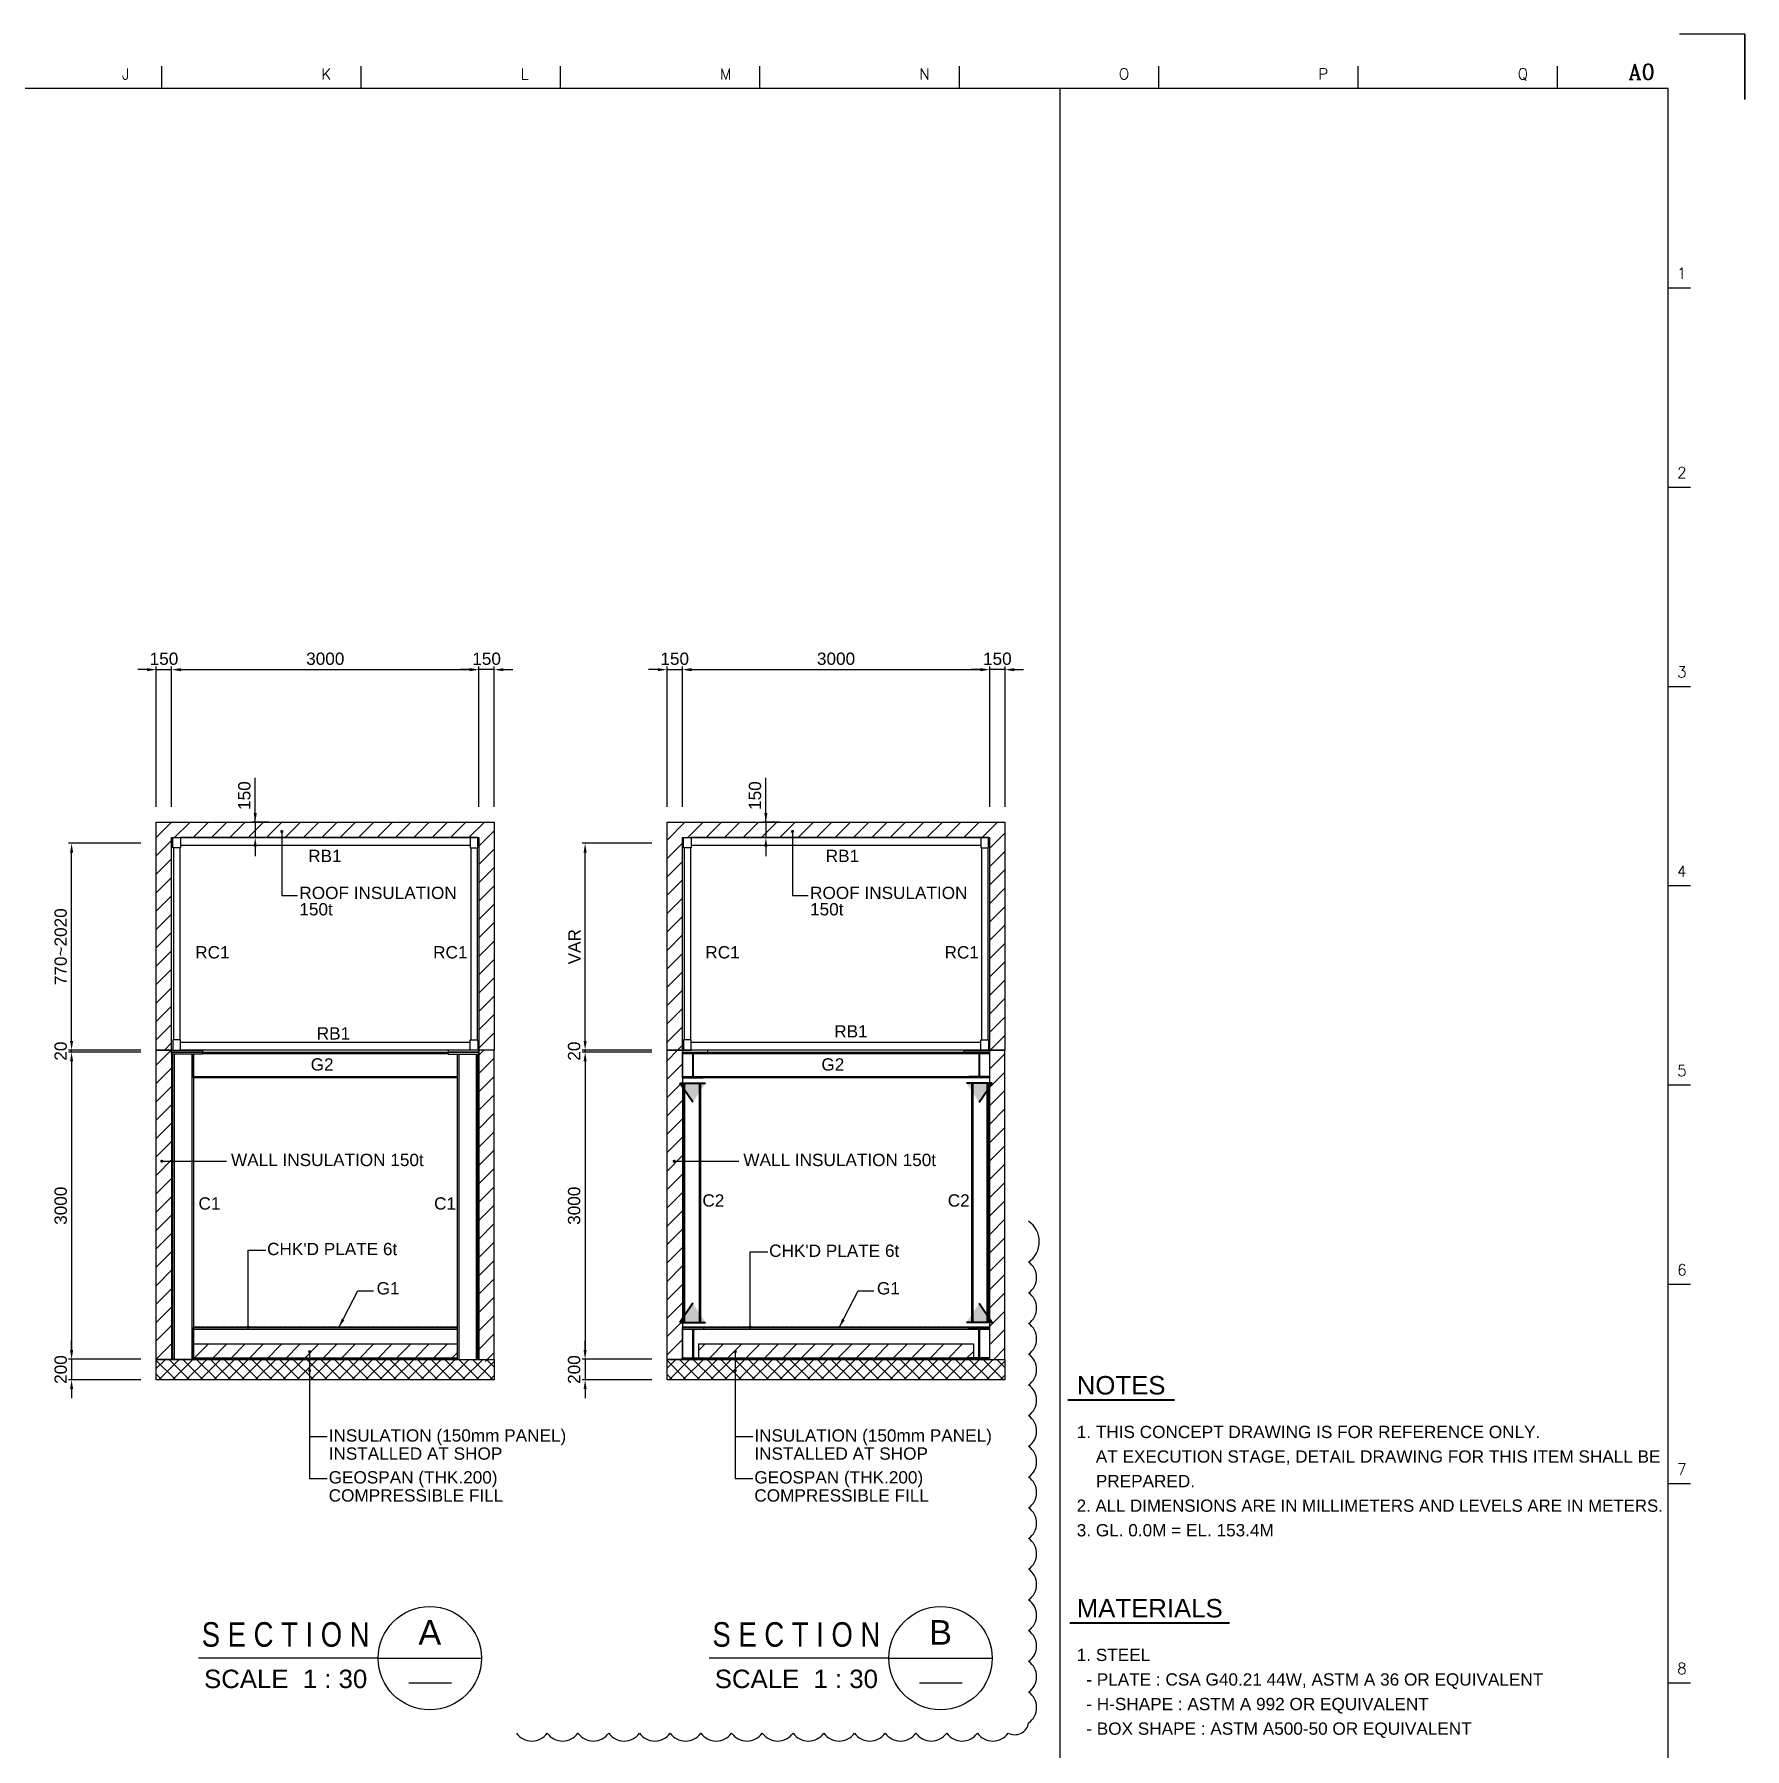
# Model space of a CAD drawing. Header units: millimetres. Extents: x 376548 to 485787, y -156716 to -17718.
# Drawn here: x 441480 to 458180, y -34463 to -17718 of the extents above; entities that cross this region are included whole.
import ezdxf
from ezdxf.enums import TextEntityAlignment as Align

# ---------------------------------------------------------------- set-up
doc = ezdxf.new("R2010")
doc.units = ezdxf.units.MM
doc.header["$LTSCALE"] = 2
doc.linetypes.add('CENTER', pattern=[2, 1.25, -0.25, 0.25, -0.25])
doc.linetypes.add('HIDDEN', pattern=[0.375, 0.25, -0.125])
doc.layers.get('Defpoints').update_dxf_attribs({"color": 250})
for name, color, linetype in [('#20_GR', 3, 'Continuous'), ('C_BLOCK', 7, 'Continuous'), ('C_CEN', 1, 'CENTER'), ('C_COLUMN-01', 2, 'Continuous'), ('C_DIM', 7, 'Continuous'), ('C_GIRDER', 2, 'Continuous'), ('C_REV', 4, 'Continuous'), ('C_TEXT_01', 2, 'Continuous'), ('finish', 1, 'Continuous'), ('TAN-TIT', 30, 'Continuous'), ('TITLE', 7, 'Continuous')]:
    doc.layers.add(name, color=color, linetype=linetype)
doc.layers.add('C_STEEL', color=2, linetype='Continuous', lineweight=30)
doc.styles.add('Arial', font='arial.ttf')
doc.styles.add('COM', font='COMPLEX', dxfattribs={"height": 5})
doc.dimstyles.new('일반도면_0020', dxfattribs={"dimtxt": 80, "dimasz": 60, "dimexe": 20, "dimexo": 100, "dimgap": 30, "dimtad": 1, "dimdec": 0, "dimzin": 0, "dimdsep": 46, "dimtxsty": 'Arial', "dimcen": -100, "dimclrd": 7, "dimclre": 7, "dimclrt": 2, "dimadec": 8, "dimazin": 0, "dimtfac": 1, "dimtdec": 0, "dimtix": 1, "dimtmove": 2, "dimatfit": 3, "dimfxl": 1, "dimtolj": 1, "dimtzin": 0, "dimarcsym": 0})
doc.dimstyles.new('일반도면_0030', dxfattribs={"dimtxt": 120, "dimasz": 90, "dimexe": 30, "dimexo": 150, "dimgap": 45, "dimtad": 1, "dimdec": 0, "dimzin": 0, "dimdsep": 46, "dimtxsty": 'Arial', "dimcen": -150, "dimclrd": 7, "dimclre": 7, "dimclrt": 2, "dimadec": 8, "dimazin": 0, "dimtfac": 1, "dimtdec": 0, "dimtix": 1, "dimtmove": 2, "dimatfit": 3, "dimfxl": 1, "dimtolj": 1, "dimtzin": 0, "dimarcsym": 0})
pattern_1 = [(45, (-92804.89, 2494.57), (-89.80256, 89.80256), [])]
pattern_2 = [(45, (-92804.89, 2494.57), (-67.351921, 67.351921), []), (135, (-92804.89, 2494.57), (-67.351921, -67.351921), [])]
pattern_3 = [(45, (0, 2887.66), (-89.80256, 89.80256), [])]

# ---------------------------------------------------------------- blocks, each defined once
blk = doc.blocks.new('BORDER')
at = {"layer": 'TAN-TIT', "linetype": 'Continuous'}
for p, q in [((23780, 16820), (23356, 16820)), ((23780, 16396), (23780, 16820)), ((23780, 16820), (23780, 16396))]:
    blk.add_line(p, q, dxfattribs=at)
at = {"layer": 'TAN-TIT'}
for p, q in [((13476, 16468), (13476, 16612)), ((14774, 16468), (14774, 16612)), ((16072, 16468), (16072, 16612)), ((17370, 16468), (17370, 16612)), ((18668, 16468), (18668, 16612)), ((19966, 16468), (19966, 16612)), ((21263, 16468), (21263, 16612)), ((22561, 16468), (22561, 16612)), ((23282, 16468), (498, 16468)), ((19324, 4632), (19324, 16468)), ((23282, 352), (23282, 16468)), ((23282, 15170), (23427, 15170)), ((23282, 13872), (23427, 13872)), ((23282, 12574), (23427, 12574)), ((23282, 11277), (23427, 11277)), ((23282, 9979), (23427, 9979)), ((23282, 8681), (23427, 8681)), ((23282, 7383), (23427, 7383)), ((23282, 6085), (23427, 6085))]:
    blk.add_line(p, q, dxfattribs=at)
at = {"layer": 'TAN-TIT', "style": 'COM'}
for s, height, p in [('J', 72.1, (13217, 16526)), ('K', 72.1, (14515, 16526)), ('L', 72.1, (15812, 16526)), ('M', 72.1, (17110, 16526)), ('N', 72.1, (18408, 16526)), ('O', 72.1, (19706, 16526)), ('P', 72.1, (21004, 16526)), ('Q', 72.1, (22302, 16526)), ('A0', 100, (23023, 16526)), ('1', 72.1, (23340, 15228)), ('2', 72.1, (23340, 13930)), ('3', 72.1, (23340, 12632)), ('4', 72.1, (23340, 11334)), ('5', 72.1, (23340, 10036)), ('6', 72.1, (23340, 8739)), ('7', 72.1, (23340, 7441)), ('8', 72.1, (23340, 6143))]:
    blk.add_text(s, height=height, dxfattribs=at).set_placement(p)
blk = doc.blocks.new('*D323')
at = {"layer": 'C_DIM', "color": 7, "lineweight": -2, "transparency": 16777216}
for p, q in [((442521, -27660), (441814, -27660)), ((441844, -27750), (441844, -30570)), ((442521, -30660), (441814, -30660))]:
    blk.add_line(p, q, dxfattribs=at)
at = {"layer": 'C_DIM', "color": 7, "transparency": 16777216}
for points in [[(441829, -27750), (441859, -27750), (441844, -27660)], [(441829, -30570), (441859, -30570), (441844, -30660)]]:
    blk.add_solid(points, dxfattribs=at)
at = {"layer": 'Defpoints', "color": 0, "transparency": 16777216}
for p in [(442671, -27660), (441844, -30660), (442671, -30660)]:
    blk.add_point(p, dxfattribs=at)
at = {"layer": 'C_DIM', "color": 2, "transparency": 16777216, "insert": (441738, -29160), "char_height": 120, "attachment_point": 5, "rotation": 90, "style": 'Arial'}
blk.add_mtext('\\A1;3000', dxfattribs=at)
blk = doc.blocks.new('*D324')
at = {"layer": 'C_DIM', "color": 7, "lineweight": -2, "transparency": 16777216}
for p, q in [((441844, -30570), (441844, -30480)), ((442521, -30660), (441814, -30660)), ((441844, -30660), (441844, -30860)), ((442521, -30860), (441814, -30860)), ((441844, -30950), (441844, -31040))]:
    blk.add_line(p, q, dxfattribs=at)
at = {"layer": 'C_DIM', "color": 7, "transparency": 16777216}
for points in [[(441829, -30570), (441859, -30570), (441844, -30660)], [(441829, -30950), (441859, -30950), (441844, -30860)]]:
    blk.add_solid(points, dxfattribs=at)
at = {"layer": 'Defpoints', "color": 0, "transparency": 16777216}
for p in [(442671, -30660), (441844, -30860), (442671, -30860)]:
    blk.add_point(p, dxfattribs=at)
at = {"layer": 'C_DIM', "color": 2, "transparency": 16777216, "insert": (441738, -30760), "char_height": 120, "attachment_point": 5, "rotation": 90, "style": 'Arial'}
blk.add_mtext('\\A1;200', dxfattribs=at)
blk = doc.blocks.new('*D325')
at = {"layer": 'C_DIM', "color": 7, "lineweight": -2, "transparency": 16777216}
for p, q in [((441844, -27550), (441844, -27460)), ((442521, -27640), (441814, -27640)), ((442521, -27660), (441814, -27660)), ((441844, -27660), (441844, -27640)), ((441844, -27750), (441844, -27840))]:
    blk.add_line(p, q, dxfattribs=at)
at = {"layer": 'C_DIM', "color": 7, "transparency": 16777216}
for points in [[(441829, -27550), (441859, -27550), (441844, -27640)], [(441829, -27750), (441859, -27750), (441844, -27660)]]:
    blk.add_solid(points, dxfattribs=at)
at = {"layer": 'Defpoints', "color": 0, "transparency": 16777216}
for p in [(441844, -27640), (442671, -27640), (442671, -27660)]:
    blk.add_point(p, dxfattribs=at)
at = {"layer": 'C_DIM', "color": 2, "transparency": 16777216, "insert": (441738, -27650), "char_height": 120, "attachment_point": 5, "rotation": 90, "style": 'Arial'}
blk.add_mtext('\\A1;20', dxfattribs=at)
blk = doc.blocks.new('*D326')
at = {"layer": 'C_DIM', "color": 7, "lineweight": -2, "transparency": 16777216}
for p, q in [((442821, -25264), (442821, -23894)), ((442911, -23924), (445731, -23924)), ((445821, -25264), (445821, -23894))]:
    blk.add_line(p, q, dxfattribs=at)
at = {"layer": 'C_DIM', "color": 7, "transparency": 16777216}
for points in [[(442911, -23909), (442911, -23939), (442821, -23924)], [(445731, -23909), (445731, -23939), (445821, -23924)]]:
    blk.add_solid(points, dxfattribs=at)
at = {"layer": 'Defpoints', "color": 0, "transparency": 16777216}
for p in [(445821, -23924), (442821, -25414), (445821, -25414)]:
    blk.add_point(p, dxfattribs=at)
at = {"layer": 'C_DIM', "color": 2, "transparency": 16777216, "insert": (444321, -23818), "char_height": 120, "attachment_point": 5, "style": 'Arial'}
blk.add_mtext('\\A1;3000', dxfattribs=at)
blk = doc.blocks.new('*D327')
at = {"layer": 'C_DIM', "color": 7, "lineweight": -2, "transparency": 16777216}
for p, q in [((442581, -23924), (442491, -23924)), ((442671, -25264), (442671, -23894)), ((442671, -23924), (442821, -23924)), ((442821, -25264), (442821, -23894)), ((442911, -23924), (443001, -23924))]:
    blk.add_line(p, q, dxfattribs=at)
at = {"layer": 'C_DIM', "color": 7, "transparency": 16777216}
for points in [[(442581, -23909), (442581, -23939), (442671, -23924)], [(442911, -23909), (442911, -23939), (442821, -23924)]]:
    blk.add_solid(points, dxfattribs=at)
at = {"layer": 'Defpoints', "color": 0, "transparency": 16777216}
for p in [(442821, -23924), (442671, -25414), (442821, -25414)]:
    blk.add_point(p, dxfattribs=at)
at = {"layer": 'C_DIM', "color": 2, "transparency": 16777216, "insert": (442746, -23818), "char_height": 120, "attachment_point": 5, "style": 'Arial'}
blk.add_mtext('\\A1;150', dxfattribs=at)
blk = doc.blocks.new('*D328')
at = {"layer": 'C_DIM', "color": 7, "lineweight": -2, "transparency": 16777216}
for p, q in [((445731, -23924), (445641, -23924)), ((445821, -25264), (445821, -23894)), ((445971, -23924), (445821, -23924)), ((445971, -25264), (445971, -23894)), ((446061, -23924), (446151, -23924))]:
    blk.add_line(p, q, dxfattribs=at)
at = {"layer": 'C_DIM', "color": 7, "transparency": 16777216}
for points in [[(445731, -23909), (445731, -23939), (445821, -23924)], [(446061, -23909), (446061, -23939), (445971, -23924)]]:
    blk.add_solid(points, dxfattribs=at)
at = {"layer": 'Defpoints', "color": 0, "transparency": 16777216}
for p in [(445821, -23924), (445821, -25414), (445971, -25414)]:
    blk.add_point(p, dxfattribs=at)
at = {"layer": 'C_DIM', "color": 2, "transparency": 16777216, "insert": (445896, -23818), "char_height": 120, "attachment_point": 5, "style": 'Arial'}
blk.add_mtext('\\A1;150', dxfattribs=at)
blk = doc.blocks.new('A$C37015788')
at = {"layer": 'finish'}
for p, q in [((0, 0), (205, 0)), ((0, 0), (0, -16.3)), ((205, 0), (205, -16.3)), ((0, -16.3), (97.8, -16.3)), ((97.8, -16.3), (97.8, -293.7)), ((107.2, -16.3), (205, -16.3)), ((107.2, -16.3), (107.2, -293.7)), ((0, -293.7), (97.8, -293.7)), ((0, -293.7), (0, -310)), ((0, -310), (205, -310)), ((107.2, -293.7), (205, -293.7)), ((205, -293.7), (205, -310))]:
    blk.add_line(p, q, dxfattribs=at)
blk = doc.blocks.new('*D329')
at = {"layer": 'C_DIM', "color": 7, "lineweight": -2, "transparency": 16777216}
for p, q in [((447508, -27660), (446828, -27660)), ((446858, -27750), (446858, -30570)), ((447508, -30660), (446828, -30660))]:
    blk.add_line(p, q, dxfattribs=at)
at = {"layer": 'C_DIM', "color": 7, "transparency": 16777216}
for points in [[(446843, -27750), (446873, -27750), (446858, -27660)], [(446843, -30570), (446873, -30570), (446858, -30660)]]:
    blk.add_solid(points, dxfattribs=at)
at = {"layer": 'Defpoints', "color": 0, "transparency": 16777216}
for p in [(447658, -27660), (446858, -30660), (447658, -30660)]:
    blk.add_point(p, dxfattribs=at)
at = {"layer": 'C_DIM', "color": 2, "transparency": 16777216, "insert": (446751, -29160), "char_height": 120, "attachment_point": 5, "rotation": 90, "style": 'Arial'}
blk.add_mtext('\\A1;3000', dxfattribs=at)
blk = doc.blocks.new('*D330')
at = {"layer": 'C_DIM', "color": 7, "lineweight": -2, "transparency": 16777216}
for p, q in [((446858, -30570), (446858, -30480)), ((447508, -30660), (446828, -30660)), ((446858, -30660), (446858, -30860)), ((447508, -30860), (446828, -30860)), ((446858, -30950), (446858, -31040))]:
    blk.add_line(p, q, dxfattribs=at)
at = {"layer": 'C_DIM', "color": 7, "transparency": 16777216}
for points in [[(446843, -30570), (446873, -30570), (446858, -30660)], [(446843, -30950), (446873, -30950), (446858, -30860)]]:
    blk.add_solid(points, dxfattribs=at)
at = {"layer": 'Defpoints', "color": 0, "transparency": 16777216}
for p in [(447658, -30660), (446858, -30860), (447658, -30860)]:
    blk.add_point(p, dxfattribs=at)
at = {"layer": 'C_DIM', "color": 2, "transparency": 16777216, "insert": (446751, -30760), "char_height": 120, "attachment_point": 5, "rotation": 90, "style": 'Arial'}
blk.add_mtext('\\A1;200', dxfattribs=at)
blk = doc.blocks.new('*D331')
at = {"layer": 'C_DIM', "color": 7, "lineweight": -2, "transparency": 16777216}
for p, q in [((446858, -27550), (446858, -27460)), ((447508, -27640), (446828, -27640)), ((447508, -27660), (446828, -27660)), ((446858, -27660), (446858, -27640)), ((446858, -27750), (446858, -27840))]:
    blk.add_line(p, q, dxfattribs=at)
at = {"layer": 'C_DIM', "color": 7, "transparency": 16777216}
for points in [[(446843, -27550), (446873, -27550), (446858, -27640)], [(446843, -27750), (446873, -27750), (446858, -27660)]]:
    blk.add_solid(points, dxfattribs=at)
at = {"layer": 'Defpoints', "color": 0, "transparency": 16777216}
for p in [(446858, -27640), (447658, -27640), (447658, -27660)]:
    blk.add_point(p, dxfattribs=at)
at = {"layer": 'C_DIM', "color": 2, "transparency": 16777216, "insert": (446751, -27650), "char_height": 120, "attachment_point": 5, "rotation": 90, "style": 'Arial'}
blk.add_mtext('\\A1;20', dxfattribs=at)
blk = doc.blocks.new('*D320')
at = {"layer": 'C_DIM', "color": 7, "lineweight": -2, "transparency": 16777216}
for p, q in [((447808, -25264), (447808, -23894)), ((447898, -23924), (450718, -23924)), ((450808, -25264), (450808, -23894))]:
    blk.add_line(p, q, dxfattribs=at)
at = {"layer": 'C_DIM', "color": 7, "transparency": 16777216}
for points in [[(447898, -23909), (447898, -23939), (447808, -23924)], [(450718, -23909), (450718, -23939), (450808, -23924)]]:
    blk.add_solid(points, dxfattribs=at)
at = {"layer": 'Defpoints', "color": 0, "transparency": 16777216}
for p in [(450808, -23924), (447808, -25414), (450808, -25414)]:
    blk.add_point(p, dxfattribs=at)
at = {"layer": 'C_DIM', "color": 2, "transparency": 16777216, "insert": (449308, -23818), "char_height": 120, "attachment_point": 5, "style": 'Arial'}
blk.add_mtext('\\A1;3000', dxfattribs=at)
blk = doc.blocks.new('*D321')
at = {"layer": 'C_DIM', "color": 7, "lineweight": -2, "transparency": 16777216}
for p, q in [((447568, -23924), (447478, -23924)), ((447658, -25264), (447658, -23894)), ((447658, -23924), (447808, -23924)), ((447808, -25264), (447808, -23894)), ((447898, -23924), (447988, -23924))]:
    blk.add_line(p, q, dxfattribs=at)
at = {"layer": 'C_DIM', "color": 7, "transparency": 16777216}
for points in [[(447568, -23909), (447568, -23939), (447658, -23924)], [(447898, -23909), (447898, -23939), (447808, -23924)]]:
    blk.add_solid(points, dxfattribs=at)
at = {"layer": 'Defpoints', "color": 0, "transparency": 16777216}
for p in [(447808, -23924), (447658, -25414), (447808, -25414)]:
    blk.add_point(p, dxfattribs=at)
at = {"layer": 'C_DIM', "color": 2, "transparency": 16777216, "insert": (447733, -23818), "char_height": 120, "attachment_point": 5, "style": 'Arial'}
blk.add_mtext('\\A1;150', dxfattribs=at)
blk = doc.blocks.new('*D322')
at = {"layer": 'C_DIM', "color": 7, "lineweight": -2, "transparency": 16777216}
for p, q in [((450718, -23924), (450628, -23924)), ((450808, -25264), (450808, -23894)), ((450958, -23924), (450808, -23924)), ((450958, -25264), (450958, -23894)), ((451048, -23924), (451138, -23924))]:
    blk.add_line(p, q, dxfattribs=at)
at = {"layer": 'C_DIM', "color": 7, "transparency": 16777216}
for points in [[(450718, -23909), (450718, -23939), (450808, -23924)], [(451048, -23909), (451048, -23939), (450958, -23924)]]:
    blk.add_solid(points, dxfattribs=at)
at = {"layer": 'Defpoints', "color": 0, "transparency": 16777216}
for p in [(450808, -23924), (450808, -25414), (450958, -25414)]:
    blk.add_point(p, dxfattribs=at)
at = {"layer": 'C_DIM', "color": 2, "transparency": 16777216, "insert": (450883, -23818), "char_height": 120, "attachment_point": 5, "style": 'Arial'}
blk.add_mtext('\\A1;150', dxfattribs=at)
blk = doc.blocks.new('*D189')
at = {"layer": 'C_DIM', "color": 7, "lineweight": -2, "transparency": 16777216}
for p, q in [((442521, -25620), (441814, -25620)), ((441844, -27550), (441844, -25710)), ((442521, -27640), (441814, -27640))]:
    blk.add_line(p, q, dxfattribs=at)
at = {"layer": 'C_DIM', "color": 7, "transparency": 16777216}
for points in [[(441829, -25710), (441859, -25710), (441844, -25620)], [(441829, -27550), (441859, -27550), (441844, -27640)]]:
    blk.add_solid(points, dxfattribs=at)
at = {"layer": 'Defpoints', "color": 0, "transparency": 16777216}
for p in [(441844, -25620), (442671, -25620), (442671, -27640)]:
    blk.add_point(p, dxfattribs=at)
at = {"layer": 'C_DIM', "color": 2, "transparency": 16777216, "insert": (441738, -26630), "char_height": 120, "attachment_point": 5, "rotation": 90, "style": 'Arial'}
blk.add_mtext('\\A1;770~2020', dxfattribs=at)
blk = doc.blocks.new('*D190')
at = {"layer": 'C_DIM', "color": 7, "lineweight": -2, "transparency": 16777216}
for p, q in [((443637, -25324), (443637, -25234)), ((443769, -25414), (443607, -25414)), ((443637, -25414), (443637, -25564)), ((443769, -25564), (443607, -25564)), ((443637, -25654), (443637, -25744))]:
    blk.add_line(p, q, dxfattribs=at)
at = {"layer": 'C_DIM', "color": 7, "transparency": 16777216}
for points in [[(443622, -25324), (443652, -25324), (443637, -25414)], [(443622, -25654), (443652, -25654), (443637, -25564)]]:
    blk.add_solid(points, dxfattribs=at)
at = {"layer": 'Defpoints', "color": 0, "transparency": 16777216}
for p in [(443919, -25414), (443637, -25564), (443919, -25564)]:
    blk.add_point(p, dxfattribs=at)
at = {"layer": 'C_DIM', "color": 2, "transparency": 16777216, "insert": (443531, -25154), "char_height": 120, "attachment_point": 5, "rotation": 90, "style": 'Arial'}
blk.add_mtext('\\A1;150', dxfattribs=at)
blk = doc.blocks.new('*D191')
at = {"layer": 'C_DIM', "color": 7, "lineweight": -2, "transparency": 16777216}
for p, q in [((448623, -25324), (448623, -25234)), ((448756, -25414), (448593, -25414)), ((448623, -25414), (448623, -25564)), ((448756, -25564), (448593, -25564)), ((448623, -25654), (448623, -25744))]:
    blk.add_line(p, q, dxfattribs=at)
at = {"layer": 'C_DIM', "color": 7, "transparency": 16777216}
for points in [[(448608, -25324), (448638, -25324), (448623, -25414)], [(448608, -25654), (448638, -25654), (448623, -25564)]]:
    blk.add_solid(points, dxfattribs=at)
at = {"layer": 'Defpoints', "color": 0, "transparency": 16777216}
for p in [(448906, -25414), (448623, -25564), (448906, -25564)]:
    blk.add_point(p, dxfattribs=at)
at = {"layer": 'C_DIM', "color": 2, "transparency": 16777216, "insert": (448517, -25154), "char_height": 120, "attachment_point": 5, "rotation": 90, "style": 'Arial'}
blk.add_mtext('\\A1;150', dxfattribs=at)
blk = doc.blocks.new('A$C5BD05D00')
at = {"layer": 'finish'}
for p, q in [((0, 0), (203, 0)), ((0, 0), (0, -13.5)), ((203, 0), (203, -13.5)), ((0, -13.5), (97.5, -13.5)), ((97.5, -13.5), (97.5, -238.5)), ((105.5, -13.5), (203, -13.5)), ((105.5, -13.5), (105.5, -238.5)), ((0, -238.5), (97.5, -238.5)), ((0, -238.5), (0, -252)), ((0, -252), (203, -252)), ((105.5, -238.5), (203, -238.5)), ((203, -238.5), (203, -252))]:
    blk.add_line(p, q, dxfattribs=at)
blk = doc.blocks.new('*D34')
at = {"layer": 'C_DIM', "color": 7, "lineweight": -2, "transparency": 16777216}
for p, q in [((447508, -25620), (446828, -25620)), ((446858, -27550), (446858, -25710)), ((447508, -27640), (446828, -27640))]:
    blk.add_line(p, q, dxfattribs=at)
at = {"layer": 'C_DIM', "color": 7, "transparency": 16777216}
for points in [[(446843, -25710), (446873, -25710), (446858, -25620)], [(446843, -27550), (446873, -27550), (446858, -27640)]]:
    blk.add_solid(points, dxfattribs=at)
at = {"layer": 'Defpoints', "color": 0, "transparency": 16777216}
for p in [(446858, -25620), (447658, -25620), (447658, -27640)]:
    blk.add_point(p, dxfattribs=at)
at = {"layer": 'C_DIM', "color": 2, "transparency": 16777216, "insert": (446753, -26630), "char_height": 120, "attachment_point": 5, "rotation": 90, "style": 'Arial'}
blk.add_mtext('\\A1;VAR', dxfattribs=at)

msp = doc.modelspace()

# ---------------------------------------------------------------- hatches: boundary and pattern name
at = {"layer": 'C_GIRDER'}
h = msp.add_hatch(dxfattribs=at)
h.set_pattern_fill('ANSI37', color=1, scale=30)
h.set_pattern_definition(pattern_2)
h.paths.add_polyline_path([(445971.1, -30860.3), (445971.1, -30660.3), (442671.1, -30660.3), (442671.1, -30860.3)])
h = msp.add_hatch(dxfattribs=at)
h.set_pattern_fill('ANSI37', color=1, scale=30)
h.set_pattern_definition(pattern_2)
h.paths.add_polyline_path([(450957.6, -30860.3), (450957.6, -30660.3), (447657.6, -30660.3), (447657.6, -30860.3)])
at = {"layer": 'finish'}
h = msp.add_hatch(dxfattribs=at)
h.set_pattern_fill('ANSI31', color=256, scale=40, style=0)
h.set_pattern_definition([(45, (-92804.89, -3545.43), (-89.80256, 89.80256), [])])
h.paths.add_polyline_path([(445821.1, -27640.3), (445971.1, -27640.3), (445971.1, -25414.1), (442671.1, -25414.1), (442671.1, -27640.3), (442821.1, -27640.3), (442821.1, -25564.1), (445821.1, -25564.1)])
h = msp.add_hatch(dxfattribs=at)
h.set_pattern_fill('ANSI31', color=256, scale=40, style=0)
h.set_pattern_definition(pattern_3)
h.paths.add_polyline_path([(450807.6, -27640.3), (450957.6, -27640.3), (450957.6, -25414.1), (447657.6, -25414.1), (447657.6, -27640.3), (447807.6, -27640.3), (447807.6, -25564.1), (450807.6, -25564.1)])
h = msp.add_hatch(dxfattribs=at)
h.set_pattern_fill('ANSI31', color=256, scale=40, style=0)
h.set_pattern_definition(pattern_1)
h.paths.add_polyline_path([(442821.1, -27640.3), (442671.1, -27640.3), (442671.1, -30680.3), (442821.1, -30680.3)])
h = msp.add_hatch(dxfattribs=at)
h.set_pattern_fill('ANSI31', color=256, scale=40, style=0)
h.set_pattern_definition(pattern_1)
h.paths.add_polyline_path([(445971.1, -27640.3), (445821.1, -27640.3), (445821.1, -30680.3), (445971.1, -30680.3)])
h = msp.add_hatch(dxfattribs=at)
h.set_pattern_fill('ANSI31', color=256, scale=40, style=0)
h.set_pattern_definition(pattern_3)
h.paths.add_polyline_path([(447807.6, -27640.3), (447657.6, -27640.3), (447657.6, -30660.3), (447807.6, -30660.3)])
h.paths.add_polyline_path([(450957.6, -27640.3), (450807.6, -27640.3), (450807.6, -30660.3), (450957.6, -30660.3)])
h = msp.add_hatch(dxfattribs=at)
h.set_pattern_fill('ANSI31', color=256, scale=40, style=0)
h.set_pattern_definition(pattern_1)
h.paths.add_polyline_path([(445607.2, -30510.3), (443034.1, -30510.3), (443034.1, -30660.3), (445607.2, -30660.3)])
h = msp.add_hatch(dxfattribs=at)
h.set_pattern_fill('ANSI31', color=256, scale=40, style=0)
h.set_pattern_definition(pattern_1)
h.paths.add_polyline_path([(447964.8, -30510.3), (447964.8, -30644), (448012.6, -30644), (450602.6, -30659.7), (450602.6, -30644), (450650.4, -30644), (450650.4, -30510.3)])

# ---------------------------------------------------------------- linework, layer by layer
at = {"layer": '#20_GR', "color": 1}
for p, q in [((443896.6, -25505.1), (443896.6, -26129)), ((448883.1, -25505.1), (448883.1, -26129)), ((443896.6, -26129), (444049, -26129)), ((448883.1, -26129), (449035.5, -26129)), ((442729.6, -28725.4), (443356, -28725.4)), ((447731.9, -28725.4), (448358.3, -28725.4)), ((443567.2, -30345.3), (443567.2, -29593.6)), ((443567.2, -29593.6), (443739.6, -29593.6)), ((448469, -30345.3), (448469, -29610.6)), ((448469, -29610.6), (448641.4, -29610.6)), ((444168.5, -30586.3), (444168.5, -31824)), ((448324.5, -30586.3), (448324.5, -31824)), ((444168.5, -31415), (444341, -31415)), ((448324.5, -31415), (448497, -31415)), ((444168.5, -31824), (444341, -31824)), ((448324.5, -31824), (448497, -31824))]:
    msp.add_line(p, q, dxfattribs=at)
at = {"color": 4, "const_width": 15}
for points in [[(443889.1, -25505.1, -1), (443904.1, -25505.1, -1)], [(448875.6, -25505.1, -1), (448890.6, -25505.1, -1)], [(442717.1, -28725.4, -1), (442732.1, -28725.4, -1)], [(447719.4, -28725.4, -1), (447734.4, -28725.4, -1)], [(443559.7, -30345.3, 1), (443574.7, -30345.3, 1)], [(448461.5, -30345.3, 1), (448476.5, -30345.3, 1)], [(444176, -30586.3, 1), (444161, -30586.3, 1)], [(448332, -30586.3, 1), (448317, -30586.3, 1)], [(444176, -30769.3, 1), (444161, -30769.3, 1)], [(448332, -30769.3, 1), (448317, -30769.3, 1)]]:
    msp.add_lwpolyline(points, format="xyb", close=True, dxfattribs=at)
at = {"layer": 'C_BLOCK', "color": 1, "linetype": 'Continuous', "lineweight": 40}
for p, q in [((451571.1, -31057.3), (452611.6, -31057.3)), ((451590.8, -33234.9), (453150.8, -33234.9))]:
    msp.add_line(p, q, dxfattribs=at)
at = {"layer": 'C_CEN'}
for p, q in [((443034.1, -30344.3), (445607.2, -30344.3)), ((443034.1, -30350.3), (445607.2, -30350.3)), ((445607.2, -30344.3), (445607.2, -30350.3)), ((447807.6, -30344.3), (450807.6, -30344.3)), ((447807.6, -30344.3), (447807.6, -30350.3)), ((447807.6, -30350.3), (450807.6, -30350.3)), ((450807.6, -30344.3), (450807.6, -30350.3))]:
    msp.add_line(p, q, dxfattribs=at)
at = {"layer": 'C_COLUMN-01'}
for points in [[(443034.1, -27680.3), (443034.1, -30660.3), (442831.1, -30660.3), (442831.1, -27680.3)], [(445608.1, -27680.3), (445608.1, -30660.3), (445811.1, -30660.3), (445811.1, -27680.3)]]:
    msp.add_lwpolyline(points, dxfattribs=at)
for points in [[(447985.1, -30300.3), (447833.1, -30300.3), (447833.1, -27962.3), (447985.1, -27962.3)], [(450630.1, -30300.3), (450782.1, -30300.3), (450782.1, -27962.3), (450630.1, -27962.3)]]:
    msp.add_lwpolyline(points, close=True, dxfattribs=at)
at = {"layer": 'C_DIM'}
for p, q in [((443637, -25414.1), (443637, -24979.9)), ((448623.5, -25414.1), (448623.5, -24979.9))]:
    msp.add_line(p, q, dxfattribs=at)
at = {"layer": 'C_GIRDER'}
for p, q in [((445734.9, -25564.1), (442907.3, -25564.1)), ((450721.4, -25564.1), (447893.8, -25564.1)), ((442837.5, -25665.7), (442837.5, -27538.7)), ((442901, -25665.7), (442901, -27538.7)), ((445734.9, -25640.3), (442907.3, -25640.3)), ((445741.3, -25665.7), (445741.3, -27538.7)), ((445804.8, -25665.7), (445804.8, -27538.7)), ((447824, -25665.7), (447824, -27538.7)), ((447887.5, -25665.7), (447887.5, -27538.7)), ((450721.4, -25640.3), (447893.8, -25640.3)), ((450727.8, -25665.7), (450727.8, -27538.7)), ((450791.3, -25665.7), (450791.3, -27538.7)), ((445734.9, -27564.1), (442907.3, -27564.1)), ((450721.4, -27564.1), (447893.8, -27564.1)), ((445734.9, -27640.3), (442907.3, -27640.3)), ((450721.4, -27640.3), (447893.8, -27640.3))]:
    msp.add_line(p, q, dxfattribs=at)
at = {"layer": 'C_GIRDER', "linetype": 'HIDDEN'}
for p, q in [((442847, -27680.3), (442847, -30660.3)), ((443018.2, -27680.3), (443018.2, -30660.3)), ((443121.1, -27673.8), (445521.1, -27673.8)), ((445624, -27680.3), (445624, -30660.3)), ((445795.2, -27680.3), (445795.2, -30660.3)), ((447807.6, -27673.8), (450807.6, -27673.8)), ((443034.1, -27898.8), (445608.1, -27898.8)), ((447807.6, -27898.8), (450807.6, -27898.8)), ((447820.3, -27962.3), (447820.3, -30300.3)), ((447972.4, -27962.3), (447972.4, -30300.3)), ((450642.8, -27962.3), (450642.8, -30300.3)), ((450794.9, -27962.3), (450794.9, -30300.3)), ((443034.1, -30366.6), (445607.2, -30366.6)), ((447807.6, -30366.6), (450807.6, -30366.6)), ((443034.1, -30644), (445607.2, -30644)), ((447807.6, -30644), (450807.6, -30644))]:
    msp.add_line(p, q, dxfattribs=at)
at = {"layer": 'C_GIRDER'}
for points in [[(442831.1, -25564.1), (442907.3, -25564.1), (442907.3, -25665.7), (442831.1, -25665.7)], [(445811.1, -25564.1), (445734.9, -25564.1), (445734.9, -25665.7), (445811.1, -25665.7)], [(447817.6, -25564.1), (447893.8, -25564.1), (447893.8, -25665.7), (447817.6, -25665.7)], [(450797.6, -25564.1), (450721.4, -25564.1), (450721.4, -25665.7), (450797.6, -25665.7)], [(442831.1, -27640.3), (442907.3, -27640.3), (442907.3, -27538.7), (442831.1, -27538.7)], [(445811.1, -27640.3), (445734.9, -27640.3), (445734.9, -27538.7), (445811.1, -27538.7)], [(447817.6, -27640.3), (447893.8, -27640.3), (447893.8, -27538.7), (447817.6, -27538.7)], [(450797.6, -27640.3), (450721.4, -27640.3), (450721.4, -27538.7), (450797.6, -27538.7)], [(442821.1, -27640.3), (443121.1, -27640.3), (443121.1, -27660.3), (442821.1, -27660.3)], [(442821.1, -27660.3), (443121.1, -27660.3), (443121.1, -27680.3), (442821.1, -27680.3)], [(445821.1, -27640.3), (445521.1, -27640.3), (445521.1, -27660.3), (445821.1, -27660.3)], [(445821.1, -27660.3), (445521.1, -27660.3), (445521.1, -27680.3), (445821.1, -27680.3)], [(447807.6, -27660.3), (448057.6, -27660.3), (448057.6, -27640.3), (447807.6, -27640.3)], [(447807.6, -27660.3), (450807.6, -27660.3), (450807.6, -27912.3), (447807.6, -27912.3)], [(450807.6, -27660.3), (450557.6, -27660.3), (450557.6, -27640.3), (450807.6, -27640.3)], [(443034.1, -30350.3), (445607.2, -30350.3), (445607.2, -30660.3), (443034.1, -30660.3)], [(447807.6, -30350.3), (450807.6, -30350.3), (450807.6, -30660.3), (447807.6, -30660.3)]]:
    msp.add_lwpolyline(points, close=True, dxfattribs=at)
for points in [[(443034.1, -27660.3), (445608.1, -27660.3)], [(445608.1, -27680.3), (445608.1, -27912.3), (443034.1, -27912.3), (443034.1, -27680.3)]]:
    msp.add_lwpolyline(points, dxfattribs=at)
at = {"layer": 'C_REV'}
msp.add_lwpolyline([(446188.3, -34310.3, 0.5205671), (446488.3, -34310.3, 0.5205671), (446788.3, -34310.3, 0.5205671), (447088.3, -34310.3, 0.5205671), (447388.3, -34310.3, 0.5205671), (447688.3, -34310.3, 0.5205671), (447988.3, -34310.3, 0.5205671), (448288.3, -34310.3, 0.5205671), (448588.3, -34310.3, 0.5205671), (448888.3, -34310.3, 0.5205671), (449188.3, -34310.3, 0.5205671), (449488.3, -34310.3, 0.5205671), (449788.3, -34310.3, 0.5205671), (450088.3, -34310.3, 0.5205671), (450388.3, -34310.3, 0.5205671), (450688.3, -34310.3, 0.5205671), (450988.3, -34310.3, 0.5205671), (451188.3, -34210.3, 0.5205671), (451188.3, -33910.3, 0.5205671), (451188.3, -33610.3, 0.5205671), (451188.3, -33310.3, 0.5205671), (451188.3, -33010.3, 0.5205671), (451188.3, -32710.3, 0.5205671), (451188.3, -32410.3, 0.5205671), (451188.3, -32110.3, 0.5205671), (451188.3, -31810.3, 0.5205671), (451188.3, -31510.3, 0.5205671), (451188.3, -31210.3, 0.5205671), (451188.3, -30910.3, 0.5205671), (451188.3, -30610.3, 0.5205671), (451188.3, -30310.3, 0.5205671), (451188.3, -30010.3, 0.5205671), (451188.3, -29710.3, 0.5205671), (451188.3, -29310.3, 0.5205671)], format="xyb", dxfattribs=at)
at = {"layer": 'C_STEEL', "color": 6, "lineweight": 40}
for p, q in [((447909.1, -28149.8), (447784.1, -27962.3)), ((447784.1, -27962.3), (448034.1, -27962.3)), ((447784.1, -27962.3), (448034.1, -27962.3)), ((450831.1, -27962.3), (450581.1, -27962.3)), ((450831.1, -27962.3), (450581.1, -27962.3)), ((450706.1, -28149.8), (450831.1, -27962.3)), ((447909.1, -30112.8), (447784.1, -30300.3)), ((450706.1, -30112.8), (450831.1, -30300.3)), ((447784.1, -30300.3), (448034.1, -30300.3)), ((450831.1, -30300.3), (450581.1, -30300.3))]:
    msp.add_line(p, q, dxfattribs=at)
for points in [[(448034.1, -27962.3), (447784.1, -27962.3), (447909.1, -28149.8)], [(450581.1, -27962.3), (450831.1, -27962.3), (450706.1, -28149.8)], [(448034.1, -30300.3), (447784.1, -30300.3), (447909.1, -30112.8)], [(450581.1, -30300.3), (450831.1, -30300.3), (450706.1, -30112.8)]]:
    msp.add_solid(points, dxfattribs=at)
at = {"layer": 'finish'}
for p, q in [((442671.1, -27640.3), (442671.1, -25414.1)), ((442671.1, -25414.1), (445971.1, -25414.1)), ((445971.1, -25414.1), (445971.1, -27640.3)), ((447657.6, -27640.3), (447657.6, -25414.1)), ((447657.6, -25414.1), (450957.6, -25414.1)), ((450957.6, -25414.1), (450957.6, -27640.3)), ((442821.1, -27640.3), (442821.1, -25564.1)), ((442821.1, -25564.1), (445821.1, -25564.1)), ((445821.1, -25564.1), (445821.1, -27640.3)), ((447807.6, -27640.3), (447807.6, -25564.1)), ((447807.6, -25564.1), (450807.6, -25564.1)), ((450807.6, -25564.1), (450807.6, -27640.3)), ((442821.1, -27640.3), (442671.1, -27640.3)), ((445971.1, -27640.3), (445821.1, -27640.3)), ((447807.6, -27640.3), (447657.6, -27640.3)), ((450807.6, -27640.3), (450957.6, -27640.3)), ((443034.1, -30510.3), (445607.2, -30510.3)), ((443034.1, -30510.3), (443034.1, -30660.3)), ((445607.2, -30510.3), (445607.2, -30660.3)), ((447964.8, -30510.3), (450650.4, -30510.3)), ((447964.8, -30510.3), (447964.8, -30660.3)), ((450650.4, -30510.3), (450650.4, -30660.3)), ((443034.1, -30660.3), (445607.2, -30660.3)), ((447964.8, -30660.3), (450700.4, -30660.3))]:
    msp.add_line(p, q, dxfattribs=at)
for points in [[(442671.1, -27640.3), (442821.1, -27640.3), (442821.1, -30660.3), (442671.1, -30660.3)], [(445971.1, -27640.3), (445821.1, -27640.3), (445821.1, -30660.3), (445971.1, -30660.3)], [(447657.6, -27640.3), (447807.6, -27640.3), (447807.6, -30660.3), (447657.6, -30660.3)], [(450957.6, -27640.3), (450807.6, -27640.3), (450807.6, -30660.3), (450957.6, -30660.3)], [(442671.1, -30660.3), (445971.1, -30660.3), (445971.1, -30860.3), (442671.1, -30860.3)], [(447657.6, -30660.3), (450957.6, -30660.3), (450957.6, -30860.3), (447657.6, -30860.3)]]:
    msp.add_lwpolyline(points, close=True, dxfattribs=at)
at = {"layer": 'TITLE', "color": 1, "linetype": 'Continuous'}
for p, q in [((444837.8, -33579.3), (443082.7, -33579.3)), ((449824.3, -33579.3), (448069.2, -33579.3))]:
    msp.add_line(p, q, dxfattribs=at)
for points in [[(444837.8, -33579.3), (445845.8, -33579.3)], [(449824.3, -33579.3), (450832.3, -33579.3)]]:
    msp.add_lwpolyline(points, dxfattribs=at)
at = {"layer": 'TITLE', "color": 2, "linetype": 'Continuous'}
for points in [[(445135.3, -33818.8), (445554.2, -33818.8)], [(450121.8, -33818.8), (450540.7, -33818.8)]]:
    msp.add_lwpolyline(points, dxfattribs=at)
at = {"layer": 'TITLE', "color": 1, "linetype": 'Continuous'}
for centre in [(445341.8, -33579.3), (450328.3, -33579.3)]:
    msp.add_circle(centre, 504, dxfattribs=at)

# ---------------------------------------------------------------- block references
at = {"xscale": 1.5, "yscale": 1.5, "zscale": 1.5}
msp.add_blockref('BORDER', (422510, -42948.2), dxfattribs=at)
at = {"layer": 'finish'}
for name, p in [('A$C5BD05D00', (447807.6, -27660.3)), ('A$C37015788', (447807.6, -30350.3))]:
    msp.add_blockref(name, p, dxfattribs=at)
at = {"layer": 'finish', "xscale": -1}
for name, p in [('A$C5BD05D00', (450807.6, -27660.3)), ('A$C37015788', (450807.6, -30350.3))]:
    msp.add_blockref(name, p, dxfattribs=at)

# ---------------------------------------------------------------- texts
at = {"layer": 'C_BLOCK', "color": 3, "ltscale": 10, "style": 'Arial'}
for s, p in [('NOTES', (452091.3, -31057.3)), ('MATERIALS', (452370.8, -33234.9))]:
    msp.add_text(s, height=180, dxfattribs=at).set_placement(p, align=Align.BOTTOM_CENTER)
at = {"layer": 'C_TEXT_01', "style": 'Arial'}
for s, p in [('RB1', (444154.3, -25803)), ('RB1', (449207.3, -25803)), ('ROOF INSULATION', (444067.9, -26164.2)), ('ROOF INSULATION', (449054.4, -26164.2)), ('150t', (444067.9, -26324.2)), ('150t', (449054.4, -26324.2)), ('RC1', (443051.1, -26744.5)), ('RC1', (445374.1, -26744.5)), ('RC1', (448032, -26744.5)), ('RC1', (450367.2, -26744.5)), ('RB1', (444237.7, -27536.6)), ('RB1', (449290.7, -27516.6)), ('WALL INSULATION 150t', (443400.6, -28772.5)), ('WALL INSULATION 150t', (448402.8, -28772.5)), ("CHK'D PLATE 6t", (443752.8, -29642.3)), ("CHK'D PLATE 6t", (448654.5, -29659.3)), ('INSULATION (150mm PANEL)', (444354.1, -31463.7)), ('INSULATION (150mm PANEL)', (448510.1, -31463.7)), ('INSTALLED AT SHOP', (444354.1, -31640.6)), ('INSTALLED AT SHOP', (448510.1, -31640.6)), ('GEOSPAN (THK.200)', (444354.1, -31872.7)), ('GEOSPAN (THK.200)', (448510.1, -31872.7)), ('COMPRESSIBLE FILL', (444354.1, -32049.6)), ('COMPRESSIBLE FILL', (448510.1, -32049.6))]:
    msp.add_text(s, height=120, dxfattribs=at).set_placement(p)
for s, p in [('G2', (444178.3, -27839.9)), ('G2', (449164.8, -27839.9)), ('G1', (444822, -30026.4)), ('G1', (449707, -30026.4))]:
    msp.add_text(s, height=120, rotation=360, dxfattribs=at).set_placement(p)
for s, p in [('C1', (443190.1, -29137.6)), ('C1', (445490.6, -29137.6)), ('C2', (448109.9, -29108.3)), ('C2', (450505.7, -29108.3))]:
    msp.add_text(s, height=120, dxfattribs=at).set_placement(p, align=Align.MIDDLE_CENTER)
for s, p in [('1. THIS CONCEPT DRAWING IS FOR REFERENCE ONLY.', (451658.2, -31369.3)), ('    AT EXECUTION STAGE, DETAIL DRAWING FOR THIS ITEM SHALL BE', (451658.2, -31609.3)), ('    PREPARED.', (451658.2, -31849.3)), ('3. GL. 0.0M = EL. 153.4M', (451658.2, -32329.3)), ('1. STEEL', (451658.2, -33546.9)), ('  - PLATE : CSA G40.21 44W, ASTM A 36 OR EQUIVALENT', (451658.2, -33786.9)), ('  - H-SHAPE : ASTM A 992 OR EQUIVALENT', (451658.2, -34026.9)), ('  - BOX SHAPE : ASTM A500-50 OR EQUIVALENT', (451658.2, -34266.9))]:
    msp.add_text(s, height=120, dxfattribs=at).set_placement(p, align=Align.MIDDLE_LEFT)
at = {"layer": 'C_TEXT_01', "style": 'Arial', "width": 0.98}
msp.add_text('2. ALL DIMENSIONS ARE IN MILLIMETERS AND LEVELS ARE IN METERS.', height=120, dxfattribs=at).set_placement((451658.2, -32089.3), align=Align.MIDDLE_LEFT)
at = {"layer": 'TITLE', "color": 3, "ltscale": 10, "style": 'Arial', "width": 0.8}
for p in [(443934, -33467.3), (448920.5, -33467.3)]:
    msp.add_text('S E C T I O N', height=240, dxfattribs=at).set_placement(p, align=Align.CENTER)
at = {"layer": 'TITLE', "color": 2, "ltscale": 10, "style": 'Arial'}
for s, p in [('A', (445341.8, -33327.3)), ('B', (450328.3, -33327.3))]:
    msp.add_text(s, height=240, dxfattribs=at).set_placement(p, align=Align.MIDDLE)
at = {"layer": 'TITLE', "color": 2, "linetype": 'Continuous', "style": 'Arial'}
for p in [(443934.1, -33691.3), (448920.6, -33691.3)]:
    msp.add_text('SCALE  1 : 30', height=180, dxfattribs=at).set_placement(p, align=Align.TOP_CENTER)

# ---------------------------------------------------------------- dimensions: what is measured, and where the dimension line sits
at = {"layer": 'C_DIM'}
for base, p1, p2, picture, middle in [((442821.1, -23924.3), (442671.1, -25414.1), (442821.1, -25414.1), '*D327', (442746.1, -23818.1)), ((445821.1, -23924.3), (442821.1, -25414.1), (445821.1, -25414.1), '*D326', (444321.1, -23818)), ((447807.6, -23924.3), (447657.6, -25414.1), (447807.6, -25414.1), '*D321', (447732.6, -23818.1)), ((450807.6, -23924.3), (447807.6, -25414.1), (450807.6, -25414.1), '*D320', (449307.6, -23818))]:
    dim = msp.add_linear_dim(base=base, p1=p1, p2=p2, dimstyle='일반도면_0030', dxfattribs=at)
    dim.commit()
    dim.dimension.update_dxf_attribs({"geometry": picture, "text_midpoint": middle})
for base, p1, p2, picture, middle in [((445821.1, -23924.3), (445971.1, -25414.1), (445821.1, -25414.1), '*D328', (445896.1, -23818.1)), ((450807.6, -23924.3), (450957.6, -25414.1), (450807.6, -25414.1), '*D322', (450882.6, -23818.1))]:
    dim = msp.add_linear_dim(base=base, p1=p1, p2=p2, angle=180, dimstyle='일반도면_0030', dxfattribs=at)
    dim.commit()
    dim.dimension.update_dxf_attribs({"geometry": picture, "text_midpoint": middle})
for base, p1, p2, picture, middle in [((443637, -25564.1), (443919.1, -25414.1), (443919.1, -25564.1), '*D190', (443530.7, -25154.4)), ((448623.5, -25564.1), (448905.7, -25414.1), (448905.7, -25564.1), '*D191', (448517.2, -25154.4))]:
    dim = msp.add_linear_dim(base=base, p1=p1, p2=p2, angle=270, dimstyle='일반도면_0030', dxfattribs=at)
    dim.commit()
    dim.dimension.update_dxf_attribs({"geometry": picture, "text_midpoint": middle, "dimtype": 161})
for base, p1, p2, text, picture, middle in [((441844.5, -25620.3), (442671.1, -27640.3), (442671.1, -25620.3), '770~<>', '*D189', (441738.2, -26630.3)), ((446857.6, -25620.3), (447657.6, -27640.3), (447657.6, -25620.3), 'VAR', '*D34', (446752.6, -26630.3))]:
    dim = msp.add_linear_dim(base=base, p1=p1, p2=p2, angle=90, text=text, dimstyle='일반도면_0030', dxfattribs=at)
    dim.commit()
    dim.dimension.update_dxf_attribs({"geometry": picture, "text_midpoint": middle})
for p1, p2, distance, picture, middle in [((442671.1, -27660.3), (442671.1, -27640.3), 826.6, '*D325', (441738.2, -27650.3)), ((447657.6, -27660.3), (447657.6, -27640.3), 800, '*D331', (446751.4, -27650.3)), ((442671.1, -27660.3), (442671.1, -30660.3), -826.6, '*D323', (441738.2, -29160.3)), ((447657.6, -27660.3), (447657.6, -30660.3), -800, '*D329', (446751.3, -29160.3)), ((442671.1, -30660.3), (442671.1, -30860.3), -826.6, '*D324', (441738.2, -30760.3)), ((447657.6, -30660.3), (447657.6, -30860.3), -800, '*D330', (446751.4, -30760.3))]:
    dim = msp.add_aligned_dim(p1=p1, p2=p2, distance=distance, dimstyle='일반도면_0030', dxfattribs=at)
    dim.commit()
    dim.dimension.update_dxf_attribs({"geometry": picture, "text_midpoint": middle})

# ---------------------------------------------------------------- leaders
for points in [[(444453.1, -30350.3), (444638.7, -29992.5), (444791.2, -29992.5)], [(449338.1, -30350.3), (449523.7, -29992.5), (449676.2, -29992.5)]]:
    msp.add_leader(points, dimstyle='일반도면_0020', override={"dimasz": 90}, dxfattribs=at)

doc.saveas('drawing.dxf')
